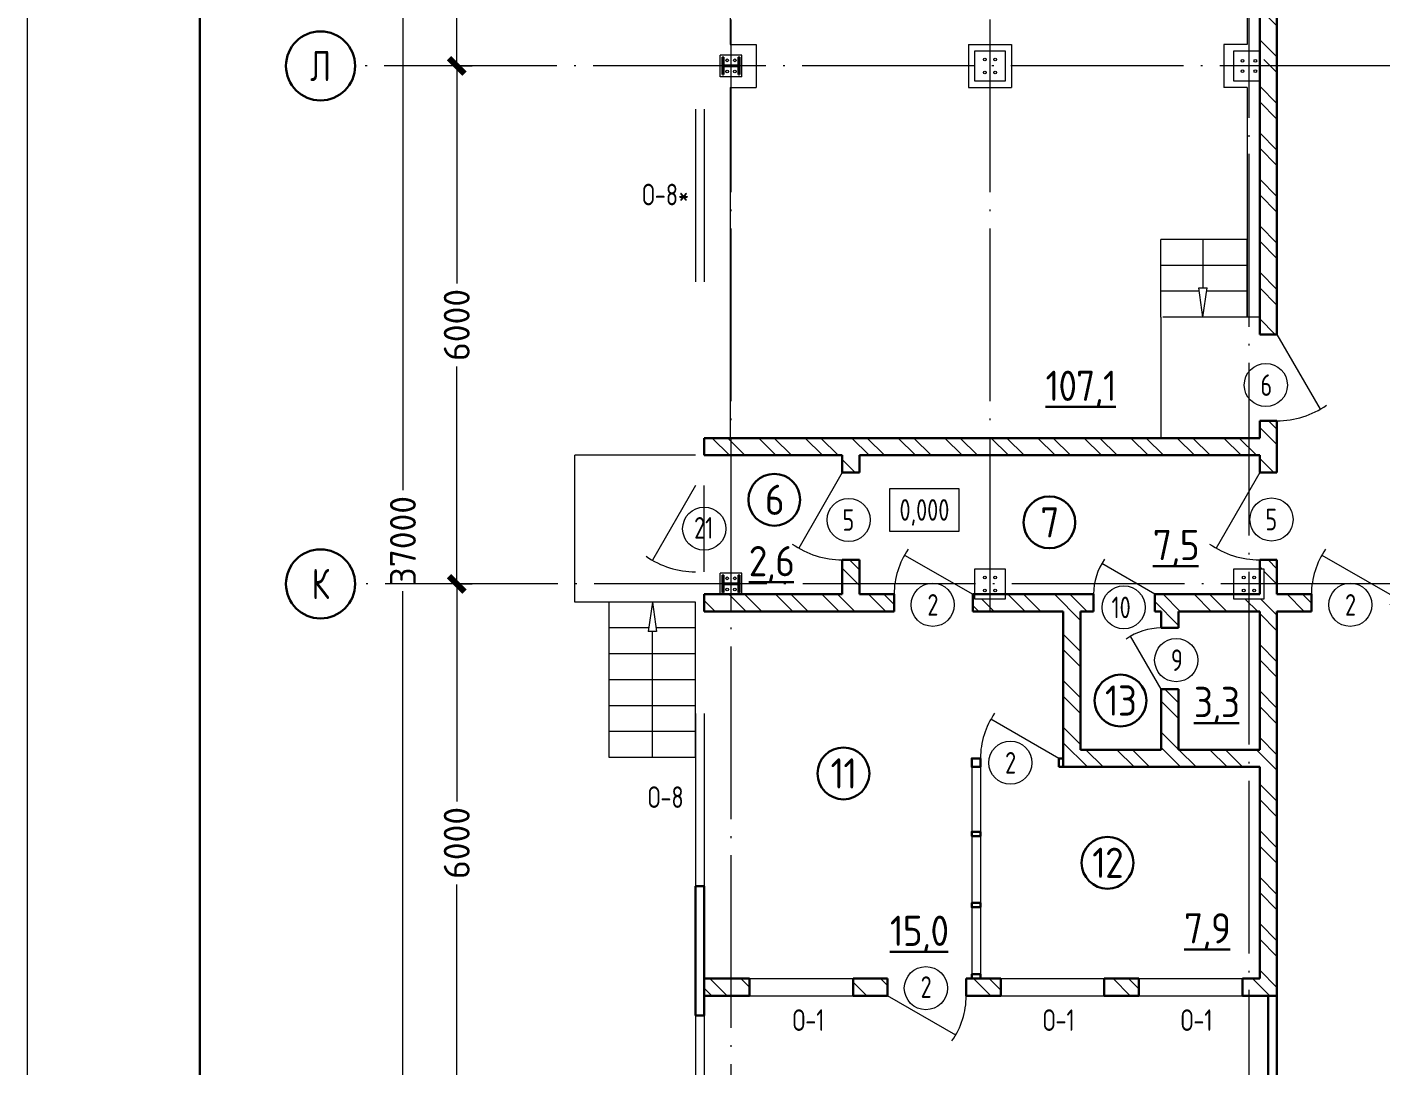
# Model space of a CAD drawing. Extents: x -965262 to 1142518, y -357520 to 71675.
# Drawn here: x -861262 to -845578, y -186935 to -174902 of the extents above; entities that cross this region are included whole.
import ezdxf

# ---------------------------------------------------------------- set-up
doc = ezdxf.new("R2010")
doc.units = 0
doc.header["$LTSCALE"] = 10
doc.linetypes.add('DOTE', pattern=[2.42, 2, -0.2, 0.02, -0.2])
doc.layers.get('0').update_dxf_attribs({"linetype": 'CONTINUOUS', "lineweight": 30})
doc.layers.get('Defpoints').update_dxf_attribs({"linetype": 'CONTINUOUS'})
doc.layers.add('DOTE', color=7, linetype='DOTE', lineweight=9)
doc.styles.add('GOST 2.304', font='isocpeur.ttf', dxfattribs={"width": 0.75, "height": 250})
doc.styles.add('GOST-2.304_Type-B', font='isocpeur.ttf', dxfattribs={"width": 0.9})
doc.styles.get("Standard").update_dxf_attribs({"font": 'isocpeur.ttf', "height": 300})
doc.dimstyles.get("Standard").update_dxf_attribs({"dimscale": 100, "dimtxt": 300, "dimasz": 1.8, "dimexe": 1.8, "dimexo": 0.625, "dimgap": 0.9, "dimtad": 0, "dimdec": 0, "dimzin": 0, "dimdsep": 46, "dimtxsty": 'Standard', "dimblk": 'ARCHTICK', "dimcen": 0.9, "dimclrd": 256, "dimclre": 256, "dimclrt": 256, "dimadec": 0, "dimazin": 0, "dimtfac": 1, "dimtdec": 0, "dimtofl": 0, "dimtmove": 0, "dimatfit": 3, "dimfxl": 1, "dimtolj": 1, "dimtzin": 0, "dimlwd": 15, "dimlwe": 15, "dimarcsym": 0})

# ---------------------------------------------------------------- blocks, each defined once
blk = doc.blocks.new('MC2')
at = {"lineweight": 15}
for p, q in [((68127, 41566), (68127, 39900)), ((69794, 41566), (68127, 41566)), ((69794, 41566), (69794, 39900)), ((69794, 39900), (68127, 39900))]:
    blk.add_line(p, q, dxfattribs=at)
for p, q in [((69627, 41400), (68294, 41400)), ((68294, 41400), (68294, 41320)), ((68934, 41320), (68294, 41320)), ((68934, 41320), (68934, 40146)), ((69627, 41320), (68987, 41320)), ((68987, 41320), (68987, 40146)), ((69627, 41400), (69627, 41320)), ((68934, 40146), (68294, 40146)), ((68294, 40146), (68294, 40066)), ((69627, 40066), (68294, 40066)), ((69627, 40146), (68987, 40146)), ((69627, 40146), (69627, 40066))]:
    blk.add_line(p, q)
for centre in [(68527, 41033), (69394, 41033), (68527, 40433), (69394, 40433)]:
    blk.add_circle(centre, 107, dxfattribs=at)
blk = doc.blocks.new('_ArchTick')
at = {"color": 0, "linetype": 'ByBlock', "lineweight": 0, "const_width": 0.4}
blk.add_lwpolyline([(-0.5, -0.5), (0.5, 0.5)], dxfattribs=at)
blk = doc.blocks.new('*D128')
at = {"lineweight": 15, "transparency": 16777216}
for p, q in [((-856285, -181352), (-856285, -183872)), ((-856223, -181352), (-856105, -181352)), ((-856285, -187352), (-856285, -184832)), ((-856223, -187352), (-856105, -187352))]:
    blk.add_line(p, q, dxfattribs=at)
at = {"layer": 'Defpoints', "color": 0, "lineweight": 15, "transparency": 16777216}
for p in [(-856285, -181352), (-856285, -181352), (-856285, -187352, 1451)]:
    blk.add_point(p, dxfattribs=at)
at = {"lineweight": 15, "transparency": 16777216, "xscale": 180, "yscale": 180, "zscale": 180}
for p, rotation in [((-856285, -181352), 90), ((-856285, -187352), 270)]:
    blk.add_blockref('_ArchTick', p, dxfattribs=dict(at, rotation=rotation))
at = {"lineweight": 15, "transparency": 16777216, "insert": (-856285, -184352), "char_height": 300, "attachment_point": 5, "rotation": 90}
blk.add_mtext('\\A1;6000', dxfattribs=at)
blk = doc.blocks.new('*D129')
at = {"lineweight": 15, "transparency": 16777216}
for p, q in [((-856285, -175352), (-856285, -177872)), ((-856223, -175352), (-856105, -175352)), ((-856285, -181352), (-856285, -178832)), ((-856223, -181352), (-856105, -181352))]:
    blk.add_line(p, q, dxfattribs=at)
at = {"layer": 'Defpoints', "color": 0, "lineweight": 15, "transparency": 16777216}
for p in [(-856285, -175352), (-856285, -175352), (-856285, -181352, 1451)]:
    blk.add_point(p, dxfattribs=at)
at = {"lineweight": 15, "transparency": 16777216, "xscale": 180, "yscale": 180, "zscale": 180}
for p, rotation in [((-856285, -175352), 90), ((-856285, -181352), 270)]:
    blk.add_blockref('_ArchTick', p, dxfattribs=dict(at, rotation=rotation))
at = {"lineweight": 15, "transparency": 16777216, "insert": (-856285, -178352), "char_height": 300, "attachment_point": 5, "rotation": 90}
blk.add_mtext('\\A1;6000', dxfattribs=at)
blk = doc.blocks.new('*D130')
at = {"lineweight": 15, "transparency": 16777216}
for p, q in [((-856285, -169352), (-856285, -171872)), ((-856223, -169352), (-856105, -169352)), ((-856285, -175352), (-856285, -172832)), ((-856223, -175352), (-856105, -175352))]:
    blk.add_line(p, q, dxfattribs=at)
at = {"layer": 'Defpoints', "color": 0, "lineweight": 15, "transparency": 16777216}
for p in [(-856285, -169352), (-856285, -169352), (-856285, -175352, 1451)]:
    blk.add_point(p, dxfattribs=at)
at = {"lineweight": 15, "transparency": 16777216, "xscale": 180, "yscale": 180, "zscale": 180}
for p, rotation in [((-856285, -169352), 90), ((-856285, -175352), 270)]:
    blk.add_blockref('_ArchTick', p, dxfattribs=dict(at, rotation=rotation))
at = {"lineweight": 15, "transparency": 16777216, "insert": (-856285, -172352), "char_height": 300, "attachment_point": 5, "rotation": 90}
blk.add_mtext('\\A1;6000', dxfattribs=at)
blk = doc.blocks.new('*D133')
at = {"lineweight": 15, "transparency": 16777216}
for p, q in [((-856971, -162352), (-857088, -162352)), ((-856908, -162352), (-856908, -180267)), ((-856908, -199352), (-856908, -181437)), ((-856236, -199352), (-857088, -199352))]:
    blk.add_line(p, q, dxfattribs=at)
at = {"layer": 'Defpoints', "color": 0, "lineweight": 15, "transparency": 16777216}
for p in [(-856908, -162352), (-856908, -162352), (-856173, -199352)]:
    blk.add_point(p, dxfattribs=at)
at = {"lineweight": 15, "transparency": 16777216, "xscale": 180, "yscale": 180, "zscale": 180}
for p, rotation in [((-856908, -162352), 90), ((-856908, -199352), 270)]:
    blk.add_blockref('_ArchTick', p, dxfattribs=dict(at, rotation=rotation))
at = {"lineweight": 15, "transparency": 16777216, "insert": (-856908, -180852), "char_height": 300, "attachment_point": 5, "rotation": 90}
blk.add_mtext('\\A1;37000', dxfattribs=at)

msp = doc.modelspace()

# ---------------------------------------------------------------- hatches: boundary and pattern name
at = {"lineweight": 15}
h = msp.add_hatch(dxfattribs=at)
h.set_pattern_fill('ANSI32', color=4, scale=40, angle=90, style=0)
h.set_pattern_definition([(135, (-825143.9, -163121.8), (-269.4077, -269.4077), []), (135, (-825143.9, -162942.18), (-269.4077, -269.4077), [])])
h.paths.add_polyline_path([(-825057.2, -163017.1), (-825257.2, -163017.1), (-825257.2, -163352.1), (-825057.2, -163352.1)])
h.paths.add_polyline_path([(-825057.2, -163352.1), (-825257.2, -163352.1), (-825257.2, -164677.1), (-827262.2, -164677.1), (-827262.2, -164877.1), (-825057.2, -164877.1)])
h.paths.add_polyline_path([(-827462.2, -164677.1), (-828982.2, -164677.1), (-828982.2, -167442.1), (-828782.2, -167442.1), (-828782.2, -164877.1), (-827462.2, -164877.1)], flags=16)
h.paths.add_polyline_path([(-827262.2, -164877.1), (-827462.2, -164877.1), (-827462.2, -167442.1), (-827262.2, -167442.1)], flags=17)
h.paths.add_polyline_path([(-827262.2, -163352.1), (-827462.2, -163352.1), (-827462.2, -164677.1), (-827262.2, -164677.1)], flags=17)
h.paths.add_polyline_path([(-827262.2, -163017.1), (-827462.2, -163017.1), (-827462.2, -163352.1), (-827262.2, -163352.1)])
h.paths.add_polyline_path([(-840622.4, -173137.1), (-841022.4, -173137.1), (-841022.4, -173527.1), (-840622.4, -173527.1)])
h.paths.add_polyline_path([(-843612.4, -173137.1), (-844012.4, -173137.1), (-844012.4, -173527.1), (-843612.4, -173527.1)], flags=17)
h.paths.add_polyline_path([(-832692.4, -172202.1), (-833082.4, -172202.1), (-833082.4, -172602.1), (-832692.4, -172602.1)], flags=17)
h.paths.add_polyline_path([(-848047.4, -182572.1), (-848122.4, -182572.1), (-848122.4, -183272.1), (-849007.4, -183272.1), (-849007.4, -183372.1), (-848047.4, -183372.1)], flags=17)
h.paths.add_polyline_path([(-846982.4, -183272.1), (-847922.4, -183272.1), (-847922.4, -182572.1), (-847947.4, -182572.1), (-847947.4, -183372.1), (-846982.4, -183372.1)])
h.paths.add_polyline_path([(-848047.4, -181672.1), (-848122.4, -181672.1), (-848122.4, -181862.1), (-848047.4, -181862.1)], flags=16)
h.paths.add_polyline_path([(-847922.4, -181672.1), (-847947.4, -181672.1), (-847947.4, -181862.1), (-847922.4, -181862.1)], flags=17)
h.paths.add_polyline_path([(-849007.4, -181672.1), (-849057.4, -181672.1), (-849057.4, -183272.1), (-849007.4, -183272.1)], flags=17)
h.paths.add_polyline_path([(-849107.4, -181672.1), (-849257.4, -181672.1), (-849257.4, -183472.1), (-849107.4, -183472.1)], flags=17)
h.paths.add_polyline_path([(-825057.2, -163017.1), (-825257.2, -163017.1), (-825257.2, -163352.1), (-825057.2, -163352.1)])
h.paths.add_polyline_path([(-853107.4, -185922), (-853417.4, -185922), (-853417.4, -186122), (-853107.4, -186122)])
h.paths.add_polyline_path([(-852892.4, -185922), (-853107.4, -185922), (-853107.4, -186122), (-852892.4, -186122)])
h.paths.add_polyline_path([(-851292.4, -185922), (-851692.4, -185922), (-851692.4, -186122), (-851292.4, -186122)])
h.paths.add_polyline_path([(-849982.4, -185922), (-850382.4, -185922), (-850382.4, -186122), (-849982.4, -186122)])
h.paths.add_polyline_path([(-848382.4, -185922), (-848782.4, -185922), (-848782.4, -186122), (-848382.4, -186122)])
h.paths.add_polyline_path([(-847107.4, -185922), (-847182.4, -185922), (-847182.4, -186122), (-847107.4, -186122)])
h.paths.add_polyline_path([(-847107.4, -162917.1), (-847442.4, -162917.1), (-847442.4, -163117.1), (-847107.4, -163117.1)])
h.paths.add_polyline_path([(-846782.4, -162917.1), (-847107.4, -162917.1), (-847107.4, -163117.1), (-846982.4, -163117.1), (-846982.4, -163177.1), (-846932.4, -163177.1), (-846932.4, -163352.1), (-846782.4, -163352.1)])
h.paths.add_polyline_path([(-846782.4, -163352.1), (-846932.4, -163352.1), (-846932.4, -163527.1), (-846982.4, -163527.1), (-846982.4, -169177.1), (-846932.4, -169177.1), (-846932.4, -169352.1), (-846782.4, -169352.1)])
h.paths.add_polyline_path([(-846782.4, -169352.1), (-846932.4, -169352.1), (-846932.4, -169527.1), (-846982.4, -169527.1), (-846982.4, -175177.1), (-846932.4, -175177.1), (-846932.4, -175352.1), (-846782.4, -175352.1), (-846782.4, -173727.1), (-841107.4, -173727.1), (-841107.4, -173527.1), (-846782.4, -173527.1)])
h.paths.add_polyline_path([(-846782.4, -175352.1), (-846932.4, -175352.1), (-846932.4, -175527.1), (-846982.4, -175527.1), (-846982.4, -178462.1), (-846782.4, -178462.1)])
h.paths.add_polyline_path([(-846782.4, -179462.1), (-846982.4, -179462.1), (-846982.4, -179662.1), (-847107.4, -179662.1), (-847107.4, -179862.1), (-846982.4, -179862.1), (-846982.4, -180062.1), (-846782.4, -180062.1)])
h.paths.add_polyline_path([(-847107.4, -179662.1), (-850107.4, -179662.1), (-850107.4, -179862.1), (-847107.4, -179862.1)])
h.paths.add_polyline_path([(-850107.4, -179662.1), (-853107.4, -179662.1), (-853107.4, -179862.1), (-851817.4, -179862.1), (-851817.4, -180062.1), (-851617.4, -180062.1), (-851617.4, -179862.1), (-850107.4, -179862.1)])
h.paths.add_polyline_path([(-853107.4, -179662.1), (-853417.4, -179662.1), (-853417.4, -179862.1), (-853107.4, -179862.1)])
h.paths.add_polyline_path([(-853107.4, -181472.1), (-853417.4, -181472.1), (-853417.4, -181672.1), (-853107.4, -181672.1)])
h.paths.add_polyline_path([(-851217.4, -181472.1), (-851617.4, -181472.1), (-851617.4, -181352.1), (-851817.4, -181352.1), (-851817.4, -181472.1), (-853107.4, -181472.1), (-853107.4, -181672.1), (-851217.4, -181672.1)])
h.paths.add_polyline_path([(-851617.4, -181072.1), (-851817.4, -181072.1), (-851817.4, -181352.1), (-851617.4, -181352.1)])
h.paths.add_polyline_path([(-850107.4, -181527.1), (-850282.4, -181527.1), (-850282.4, -181472.1), (-850307.4, -181472.1), (-850307.4, -181672.1), (-850107.4, -181672.1)])
h.paths.add_polyline_path([(-848907.4, -181472.1), (-849932.4, -181472.1), (-849932.4, -181527.1), (-850107.4, -181527.1), (-850107.4, -181672.1), (-849107.4, -181672.1), (-849107.4, -183472.1), (-847107.4, -183472.1), (-847107.4, -183372.1), (-847947.4, -183372.1), (-847947.4, -182572.1), (-848047.4, -182572.1), (-848047.4, -183372.1), (-849007.4, -183372.1), (-849007.4, -181672.1), (-848907.4, -181672.1)])
h.paths.add_polyline_path([(-846782.4, -181672.1), (-846382.9, -181672.1), (-846382.9, -181472.1), (-846782.4, -181472.1), (-846782.4, -181352.1), (-846932.4, -181352.1), (-846932.4, -181527.1), (-847107.4, -181527.1), (-847107.4, -181672.1), (-846982.4, -181672.1), (-846982.4, -183372.1), (-847107.4, -183372.1), (-847107.4, -183472.1), (-846982.4, -183472.1), (-846982.4, -185922), (-847107.4, -185922), (-847107.4, -186122), (-846782.4, -186122)])
h.paths.add_polyline_path([(-847107.4, -181527.1), (-847282.4, -181527.1), (-847282.4, -181472.1), (-848197.4, -181472.1), (-848197.4, -181672.1), (-848047.4, -181672.1), (-848047.4, -181862.1), (-847947.4, -181862.1), (-847947.4, -181672.1), (-847107.4, -181672.1)], flags=17)
h.paths.add_polyline_path([(-846782.4, -181072.1), (-846982.4, -181072.1), (-846982.4, -181177.1), (-846932.4, -181177.1), (-846932.4, -181352.1), (-846782.4, -181352.1)])
h.paths.add_polyline_path([(-845072.9, -181352.1), (-845272.9, -181352.1), (-845272.9, -181472.1), (-845472.9, -181472.1), (-845472.9, -181672.1), (-845072.9, -181672.1), (-845072.9, -181577.1)])
h.paths.add_polyline_path([(-845072.9, -175452.1), (-841282.4, -175452.1), (-841282.4, -175352.1), (-845272.9, -175352.1), (-845272.9, -181352.1), (-845072.9, -181352.1)])
h.paths.add_polyline_path([(-841282.4, -175252.1), (-845272.9, -175252.1), (-845272.9, -175352.1), (-841282.4, -175352.1)], flags=16)
h.paths.add_polyline_path([(-835282.4, -175352.1), (-840932.4, -175352.1), (-840932.4, -175452.1), (-835282.4, -175452.1)])
h.paths.add_polyline_path([(-835282.4, -175252.1), (-840932.4, -175252.1), (-840932.4, -175352.1), (-835282.4, -175352.1)])
h.paths.add_polyline_path([(-834492.4, -175352.1), (-834932.4, -175352.1), (-834932.4, -175452.1), (-834492.4, -175452.1)])
h.paths.add_polyline_path([(-834492.4, -175252.1), (-834932.4, -175252.1), (-834932.4, -175352.1), (-834492.4, -175352.1)])
h.paths.add_polyline_path([(-837507.4, -173577.1), (-837682.4, -173577.1), (-837682.4, -173527.1), (-841107.4, -173527.1), (-841107.4, -173727.1), (-837507.4, -173727.1)])
h.paths.add_polyline_path([(-835107.4, -173577.1), (-835282.4, -173577.1), (-835282.4, -173527.1), (-837332.4, -173527.1), (-837332.4, -173577.1), (-837507.4, -173577.1), (-837507.4, -173727.1), (-835107.4, -173727.1)])
h.paths.add_polyline_path([(-834782.4, -173402.1), (-834932.4, -173402.1), (-834932.4, -173577.1), (-835107.4, -173577.1), (-835107.4, -173727.1), (-834782.4, -173727.1)])
h.paths.add_polyline_path([(-834782.4, -169352.1), (-834982.4, -169352.1), (-834982.4, -173227.1), (-834932.4, -173227.1), (-834932.4, -173402.1), (-834782.4, -173402.1)])
h.paths.add_polyline_path([(-834782.4, -168352.1), (-834932.4, -168352.1), (-834932.4, -168527.1), (-834982.4, -168527.1), (-834982.4, -169352.1), (-834782.4, -169352.1)])
h.paths.add_polyline_path([(-830792.4, -167442.1), (-834782.4, -167442.1), (-834782.4, -163352.1), (-834982.4, -163352.1), (-834982.4, -168177.1), (-834932.4, -168177.1), (-834932.4, -168352.1), (-834782.4, -168352.1), (-834782.4, -167642.1), (-830792.4, -167642.1)])
h.paths.add_polyline_path([(-834782.4, -162917.1), (-834982.4, -162917.1), (-834982.4, -163352.1), (-834782.4, -163352.1)])
h.paths.add_polyline_path([(-829107.4, -167442.1), (-829782.4, -167442.1), (-829782.4, -167642.1), (-829107.4, -167642.1)])
h.paths.add_polyline_path([(-823107.4, -167442.1), (-828782.2, -167442.1), (-828782.2, -164877.1), (-825057.2, -164877.1), (-825057.2, -163352.1), (-825257.2, -163352.1), (-825257.2, -164677.1), (-828982.2, -164677.1), (-828982.2, -167442.1), (-829107.4, -167442.1), (-829107.4, -167642.1), (-823107.4, -167642.1)])
h.paths.add_polyline_path([(-820612.4, -167442.1), (-823107.4, -167442.1), (-823107.4, -167642.1), (-820612.4, -167642.1)])
h.paths.add_polyline_path([(-817107.4, -167442.1), (-819602.4, -167442.1), (-819602.4, -167642.1), (-817107.4, -167642.1)])
h.paths.add_polyline_path([(-811232.4, -163527.1), (-811282.4, -163527.1), (-811282.4, -163352.1), (-811432.4, -163352.1), (-811432.4, -165377.1), (-811832.2, -165377.1), (-811832.2, -165577.1), (-811432.4, -165577.1), (-811432.4, -166282.1), (-811232.4, -166282.1)])
h.paths.add_polyline_path([(-811282.4, -163177.1), (-811232.4, -163177.1), (-811232.4, -163017.1), (-811432.4, -163017.1), (-811432.4, -163352.1), (-811282.4, -163352.1)])
h.paths.add_polyline_path([(-813242.4, -163017.1), (-813442.4, -163017.1), (-813442.4, -163352.1), (-813242.4, -163352.1)])
h.paths.add_polyline_path([(-813077.5, -164895.1), (-811729.7, -164895.1), (-811729.7, -164391.1), (-813077.5, -164391.1)], flags=9)
h.paths.add_polyline_path([(-833482.4, -175452.1), (-833482.4, -175252.1), (-833282.4, -175252.1), (-833282.4, -169252.1), (-812822.4, -169252.1), (-812822.4, -169452.1), (-833082.4, -169452.1), (-833082.4, -175452.1)])
h.paths.add_polyline_path([(-813242.4, -167642.1), (-817107.4, -167642.1), (-817107.4, -167442.1), (-813442.4, -167442.1), (-813442.4, -163352.1), (-813242.4, -163352.1), (-813242.4, -165377.1), (-812842.2, -165377.1), (-812842.2, -165577.1), (-813242.4, -165577.1)])
h.paths.add_polyline_path([(-811812.4, -169452.1), (-811412.4, -169452.1), (-811412.4, -169252.1), (-811812.4, -169252.1)])
h.paths.add_polyline_path([(-811332.4, -175677.1), (-804772.4, -175677.1), (-804772.4, -175477.1), (-811332.4, -175477.1)])
h.paths.add_polyline_path([(-811332.4, -181227.1), (-804772.4, -181227.1), (-804772.4, -181027.1), (-811332.4, -181027.1)])

# ---------------------------------------------------------------- linework, layer by layer
at = {"color": 4, "extrusion": (0, 0, -1)}
for p, q in [((-846982.4, -178462.1, -1808.5), (-846982.4, -163117.1, -1808.5)), ((-846782.4, -173727.1, -1808.5), (-846782.4, -178462.1, -1808.5)), ((-846782.4, -178462.1, -1808.5), (-846982.4, -178462.1, -1808.5)), ((-846982.4, -179462.1, -1808.5), (-846782.4, -179462.1, -1808.5)), ((-846982.4, -179662.1, -1808.5), (-846982.4, -179462.1, -1808.5)), ((-846782.4, -179462.1, -1808.5), (-846782.4, -180062.1, -1808.5)), ((-853417.4, -179662.1, -1808.5), (-846982.4, -179662.1, -1808.5)), ((-853417.4, -179862.1, -1808.5), (-853417.4, -179662.1, -1808.5)), ((-851817.4, -179862.1, -1808.5), (-853417.4, -179862.1, -1808.5)), ((-851817.4, -179862.1, -1808.5), (-851817.4, -180062.1, -1808.5)), ((-846982.4, -179862.1, -1808.5), (-851617.4, -179862.1, -1808.5)), ((-851617.4, -179862.1, -1808.5), (-851617.4, -180062.1, -1808.5)), ((-846982.4, -179862.1, -1808.5), (-846982.4, -180062.1, -1808.5)), ((-851617.4, -180062.1, -1808.5), (-851817.4, -180062.1, -1808.5)), ((-846782.4, -180062.1, -1808.5), (-846982.4, -180062.1, -1808.5)), ((-851817.4, -181472.1, -1808.5), (-851817.4, -181072.1, -1808.5)), ((-851817.4, -181072.1, -1808.5), (-851617.4, -181072.1, -1808.5)), ((-851617.4, -181072.1, -1808.5), (-851617.4, -181472.1, -1808.5)), ((-846982.4, -181072.1, -1808.5), (-846782.4, -181072.1, -1808.5)), ((-846982.4, -181472.1, -1808.5), (-846982.4, -181072.1, -1808.5)), ((-846782.4, -181072.1, -1808.5), (-846782.4, -181472.1, -1808.5)), ((-853417.4, -181472.1, -1808.5), (-851817.4, -181472.1, -1808.5)), ((-853417.4, -181672.1, -1808.5), (-853417.4, -181472.1, -1808.5)), ((-851617.4, -181472.1, -1808.5), (-851217.4, -181472.1, -1808.5)), ((-851217.4, -181472.1, -1808.5), (-851217.4, -181672.1, -1808.5)), ((-850307.4, -181472.1, -1808.5), (-848907.4, -181472.1, -1808.5)), ((-850307.4, -181472.1, -1808.5), (-850307.4, -181672.1, -1808.5)), ((-848907.4, -181472.1, -1808.5), (-848907.4, -181672.1, -1808.5)), ((-848197.4, -181472.1, -1808.5), (-846982.4, -181472.1, -1808.5)), ((-848197.4, -181672.1, -1808.5), (-848197.4, -181472.1, -1808.5)), ((-846382.9, -181472.1, -1808.5), (-846782.4, -181472.1, -1808.5)), ((-851217.4, -181672.1, -1808.5), (-853417.4, -181672.1, -1808.5)), ((-849257.4, -181672.1, -1808.5), (-850307.4, -181672.1, -1808.5)), ((-849257.4, -183472.1, -1808.5), (-849257.4, -181672.1, -1808.5)), ((-848907.4, -181672.1, -1808.5), (-849057.4, -181672.1, -1808.5)), ((-849057.4, -181672.1, -1808.5), (-849057.4, -183272.1, -1808.5)), ((-848122.4, -181672.1, -1808.5), (-848197.4, -181672.1, -1808.5)), ((-848122.4, -181862.1, -1808.5), (-848122.4, -181672.1, -1808.5)), ((-846982.4, -181672.1, -1808.5), (-847922.4, -181672.1, -1808.5)), ((-847922.4, -181862.1, -1808.5), (-847922.4, -181672.1, -1808.5)), ((-846982.4, -183272.1, -1808.5), (-846982.4, -181672.1, -1808.5)), ((-846382.9, -181672.1, -1808.5), (-846782.4, -181672.1, -1808.5)), ((-846782.4, -181672.1, -1808.5), (-846782.4, -186122, -1808.5)), ((-848122.4, -181862.1, -1808.5), (-847922.4, -181862.1, -1808.5)), ((-848122.4, -182572.1, -1808.5), (-847922.4, -182572.1, -1808.5)), ((-848122.4, -183272.1, -1808.5), (-848122.4, -182572.1, -1808.5)), ((-847922.4, -182572.1, -1808.5), (-847922.4, -183272.1, -1808.5)), ((-848122.4, -183272.1, -1808.5), (-849057.4, -183272.1, -1808.5)), ((-846982.4, -183272.1, -1808.5), (-847922.4, -183272.1, -1808.5)), ((-846982.4, -183472.1, -1808.5), (-849257.4, -183472.1, -1808.5)), ((-846982.4, -185922, -1808.5), (-846982.4, -183472.1, -1808.5)), ((-852892.4, -185922, -1808.5), (-853417.4, -185922, -1808.5)), ((-853417.4, -185922, -1808.5), (-853417.4, -186122, -1808.5)), ((-852892.4, -185922, -1808.5), (-852892.4, -186122, -1808.5)), ((-851292.4, -185922, -1808.5), (-851692.4, -185922, -1808.5)), ((-851692.4, -185922, -1808.5), (-851692.4, -186122, -1808.5)), ((-851292.4, -185922, -1808.5), (-851292.4, -186122, -1808.5)), ((-849982.4, -185922, -1808.5), (-850382.4, -185922, -1808.5)), ((-850382.4, -185922, -1808.5), (-850382.4, -186122, -1808.5)), ((-849982.4, -185922, -1808.5), (-849982.4, -186122, -1808.5)), ((-848382.4, -185922, -1808.5), (-848782.4, -185922, -1808.5)), ((-848782.4, -185922, -1808.5), (-848782.4, -186122, -1808.5)), ((-848382.4, -185922, -1808.5), (-848382.4, -186122, -1808.5)), ((-846982.4, -185922, -1808.5), (-847182.4, -185922, -1808.5)), ((-847182.4, -185922, -1808.5), (-847182.4, -186122, -1808.5)), ((-852892.4, -186122, -1808.5), (-853417.4, -186122, -1808.5)), ((-851292.4, -186122, -1808.5), (-851692.4, -186122, -1808.5)), ((-849982.4, -186122, -1808.5), (-850382.4, -186122, -1808.5)), ((-848382.4, -186122, -1808.5), (-848782.4, -186122, -1808.5)), ((-846782.4, -186122, -1808.5), (-847182.4, -186122, -1808.5))]:
    msp.add_line(p, q, dxfattribs=at)
at = {"lineweight": 15}
for p, q in [((-853117.4, -169602.1, -2670), (-853117.4, -175102.1, -2199)), ((-847127.4, -169602.1, -1808.5), (-847127.4, -175102.1, -1808.5)), ((-853117.4, -175102.1, -1808.5), (-852817.4, -175102.1, -1808.5)), ((-852817.4, -175102.1, -2712.8), (-852817.4, -175602.1, -2670)), ((-850357.4, -175102.1, -3259.8), (-849857.4, -175102.1, -1808.5)), ((-850357.4, -175102.1, -3259.8), (-850357.4, -175602.1, -1808.5)), ((-850282.4, -175527.1, -3259.8), (-850282.4, -175177.1, -3259.8)), ((-850282.4, -175177.1, -3259.8), (-849932.4, -175177.1, -3259.8)), ((-849932.4, -175177.1, -3259.8), (-849932.4, -175527.1, -3259.8)), ((-849857.4, -175102.1, -1808.5), (-849857.4, -175602.1, -1808.5)), ((-847127.4, -175102.1, -1808.5), (-847397.4, -175102.1, -1808.5)), ((-847397.4, -175102.1, -2712.8), (-847397.4, -175602.1, -2670)), ((-847282.4, -175527.1, -3259.8), (-847282.4, -175177.1, -3259.8)), ((-847282.4, -175177.1, -3259.8), (-846982.4, -175177.1, -3259.8)), ((-853117.4, -175602.1, -2156.2), (-853117.4, -179662.1, -1808.5)), ((-853117.4, -175602.1, -1808.5), (-852817.4, -175602.1, -1808.5)), ((-850357.4, -175602.1, -1808.5), (-849857.4, -175602.1, -1808.5)), ((-849932.4, -175527.1, -3259.8), (-850282.4, -175527.1, -3259.8)), ((-847127.4, -175602.1, -1808.5), (-847397.4, -175602.1, -1808.5)), ((-846982.4, -175527.1, -3259.8), (-847282.4, -175527.1, -3259.8)), ((-847127.4, -175602.1, -1808.5), (-847127.4, -178262.1, -1808.5)), ((-847127.4, -177362.1, -1808.5), (-848127.4, -177362.1, -1808.5)), ((-847639.8, -177362.1, -1808.5), (-847639.8, -177922.8, -1808.5)), ((-847127.4, -177662.1, -1808.5), (-848127.4, -177662.1, -1808.5)), ((-847683.1, -177962.1, -1808.5), (-848127.4, -177962.1, -1808.5)), ((-847639.8, -178262.1, -1808.5), (-847688.8, -177922.8, -1808.5)), ((-847688.8, -177922.8, -1808.5), (-847590.8, -177922.8, -1808.5)), ((-847639.8, -178262.1, -1808.5), (-847590.8, -177922.8, -1808.5)), ((-847127.4, -177962.1, -1808.5), (-847596.5, -177962.1, -1808.5)), ((-848127.4, -178262.1, -1808.5), (-848127.4, -179662.1, -1808.5)), ((-846982.4, -178262.1, -1808.5), (-848102.4, -178262.1, -1808.5)), ((-846782.4, -178462.1, -1808.5), (-846282.4, -179328.2, -1808.5)), ((-853517.4, -179862.1), (-854917.4, -179862.1)), ((-854917.4, -181562.1), (-854917.4, -179862.1)), ((-853517.4, -180212.1, -1808.5), (-854017.4, -181078.2, -1808.5)), ((-853417.4, -181212.1, -1808.5), (-853417.4, -180212.1, -1808.5)), ((-851817.4, -180062.1, -1808.5), (-852322.4, -180936.8, -1808.5)), ((-846982.4, -180062.1, -1808.5), (-847487.4, -180936.8, -1808.5)), ((-851267.8, -180245.9, 6519.6), (-850467.8, -180245.9, 6519.6)), ((-851267.8, -180745.9, 6519.6), (-851267.8, -180245.9, 6519.6)), ((-850467.8, -180245.9, 6519.6), (-850467.8, -180745.9, 6519.6)), ((-850467.8, -180745.9, 6519.6), (-851267.8, -180745.9, 6519.6)), ((-851095.5, -181017.1, -1808.5), (-850307.4, -181472.1, -1808.5)), ((-848197.4, -181472.1, -1808.5), (-848812.3, -181117.1, -1808.5)), ((-846261, -181017.1, -1808.5), (-845472.9, -181472.1, -1808.5)), ((-850282.4, -181527.1, -3259.8), (-850282.4, -181177.1, -3259.8)), ((-850282.4, -181177.1, -3259.8), (-849932.4, -181177.1, -3259.8)), ((-849932.4, -181177.1, -3259.8), (-849932.4, -181527.1, -3259.8)), ((-847282.4, -181527.1, -3259.8), (-847282.4, -181177.1, -3259.8)), ((-847282.4, -181177.1, -3259.8), (-846932.4, -181177.1, -3259.8)), ((-846932.4, -181177.1, -3259.8), (-846932.4, -181527.1, -3259.8)), ((-853517.4, -181562.1), (-854917.4, -181562.1)), ((-853517.4, -181562.1), (-854707.4, -181562.1)), ((-854517.4, -183362.1), (-854517.4, -181562.1)), ((-854017.4, -181562.1), (-854066.4, -181901.4)), ((-854017.4, -181562.1), (-853968.4, -181901.4)), ((-853517.4, -183362.1), (-853517.4, -181562.1)), ((-849932.4, -181527.1, -3259.8), (-850282.4, -181527.1, -3259.8)), ((-846932.4, -181527.1, -3259.8), (-847282.4, -181527.1, -3259.8)), ((-854060.7, -181862.1), (-854517.4, -181862.1)), ((-854060.7, -181862.1), (-854517.4, -181862.1)), ((-854060.7, -181862.1), (-854517.4, -181862.1)), ((-853968.4, -181901.4), (-854066.4, -181901.4)), ((-854017.4, -183362.1), (-854017.4, -181901.4)), ((-853517.4, -181862.1), (-853974.1, -181862.1)), ((-853517.4, -181862.1), (-853974.1, -181862.1)), ((-853517.4, -181862.1), (-853974.1, -181862.1)), ((-848122.4, -182572.1, -1808.5), (-848477.4, -181957.2, -1808.5)), ((-853517.4, -182162.1), (-854517.4, -182162.1)), ((-853517.4, -182162.1), (-854517.4, -182162.1)), ((-853517.4, -182462.1), (-854517.4, -182462.1)), ((-853517.4, -182462.1), (-854517.4, -182462.1)), ((-853517.4, -182762.1), (-854517.4, -182762.1)), ((-853517.4, -182762.1), (-854517.4, -182762.1)), ((-853517.4, -183062.1), (-854517.4, -183062.1)), ((-853517.4, -183062.1), (-854517.4, -183062.1)), ((-853517.4, -183362.1), (-854517.4, -183362.1)), ((-850504.3, -186577, -1808.5), (-851292.4, -186122, -1808.5))]:
    msp.add_line(p, q, dxfattribs=at)
at = {"color": 30, "lineweight": 15}
for p, q in [((-853517.4, -175852, -1808.5), (-853517.4, -177852, -1808.5)), ((-853417.4, -175852, -1808.5), (-853417.4, -177852, -1808.5)), ((-853517.4, -182852, -1808.5), (-853517.4, -184852, -1808.5)), ((-853417.4, -182852, -1808.5), (-853417.4, -184852, -1808.5)), ((-853517.4, -186052.1), (-853517.4, -188352.1)), ((-853417.4, -186052.1, 0), (-853417.4, -188352.1, 0))]:
    msp.add_line(p, q, dxfattribs=at)
at = {"lineweight": 15, "ltscale": 100}
for p, q in [((-848127.4, -178262.1, -1808.5), (-848127.4, -177362.1, -1808.5)), ((-847127.4, -178262.1, -1808.5), (-847127.4, -177362.1, -1808.5))]:
    msp.add_line(p, q, dxfattribs=at)
at = {"color": 4}
msp.add_line((-846382.9, -181472.1, -1808.5), (-846382.9, -181672.1, -1808.5), dxfattribs=at)
at = {"color": 3, "lineweight": 15}
for p, q in [((-849307.4, -183372.1, -1808.5), (-850095.5, -182917.1, -1808.5)), ((-850317.4, -183472.1, -1808.5), (-850317.4, -184222, -1808.5)), ((-850217.4, -183472.1, -1808.5), (-850217.4, -184222, -1808.5)), ((-850317.4, -184272, -1808.5), (-850317.4, -185047, -1808.5)), ((-850217.4, -184272, -1808.5), (-850217.4, -185047, -1808.5)), ((-850317.4, -185097, -1808.5), (-850317.4, -185872, -1808.5)), ((-850217.4, -185097, -1808.5), (-850217.4, -185872, -1808.5))]:
    msp.add_line(p, q, dxfattribs=at)
at = {"color": 30, "extrusion": (0, 0, -1)}
for p, q in [((-853517.4, -184852, -1808.5), (-853417.4, -184852, -1808.5)), ((-853517.4, -186352.1, -3259.8), (-853517.4, -184852, -1808.5)), ((-853417.4, -184852, -1808.5), (-853417.4, -186352.1, 0)), ((-846882.4, -187852.1, -1808.5), (-846882.4, -186122, -1808.5)), ((-846782.4, -186122, -1808.5), (-846782.4, -187852.1, -1808.5))]:
    msp.add_line(p, q, dxfattribs=at)
at = {"color": 4, "lineweight": 15}
for p, q in [((-852892.4, -185922, -1808.5), (-851692.4, -185922, -1808.5)), ((-849982.4, -185922, -1808.5), (-848782.4, -185922, -1808.5)), ((-848382.4, -185922, -1808.5), (-847182.4, -185922, -1808.5)), ((-852892.4, -186122, -1808.5), (-851692.4, -186122, -1808.5)), ((-849982.4, -186122, -1808.5), (-848782.4, -186122, -1808.5)), ((-848382.4, -186122, -1808.5), (-847182.4, -186122, -1808.5))]:
    msp.add_line(p, q, dxfattribs=at)
at = {"color": 30}
for p, q in [((-846882.4, -186122, -1808.5), (-846782.4, -186122, -1808.5)), ((-853517.4, -186352.1, -3259.8), (-853417.4, -186352.1, -3259.8))]:
    msp.add_line(p, q, dxfattribs=at)
at = {"lineweight": 15, "elevation": -1808.5}
msp.add_lwpolyline([(-742362.4, -240087.8), (-742362.4, -155987.8), (-861262.4, -155987.8), (-861262.4, -240087.8)], close=True, dxfattribs=at)
at = {"elevation": -1808.5}
msp.add_lwpolyline([(-742862.4, -239587.8), (-742862.4, -156487.8), (-859262.4, -156487.8), (-859262.4, -239587.8)], close=True, dxfattribs=at)
at = {"color": 3, "elevation": -1808.5}
for points in [[(-850217.4, -183472.1), (-850217.4, -183372.1), (-850317.4, -183372.1), (-850317.4, -183472.1)], [(-849307.4, -183472.1), (-849257.4, -183472.1), (-849257.4, -183372.1), (-849307.4, -183372.1)], [(-850217.4, -184272), (-850217.4, -184222), (-850317.4, -184222), (-850317.4, -184272)], [(-850217.4, -185097), (-850217.4, -185047), (-850317.4, -185047), (-850317.4, -185097)], [(-850217.4, -185922), (-850217.4, -185872), (-850317.4, -185872), (-850317.4, -185922)]]:
    msp.add_lwpolyline(points, close=True, dxfattribs=at)
at = {"lineweight": 15}
for centre, radius in [((-850167.4, -175277.1, -3259.8), 16), ((-850047.4, -175277.1, -3259.8), 16), ((-847182.4, -175292.1, -3259.8), 16), ((-847032.4, -175292.1, -3259.8), 16), ((-850167.4, -175427.1, -3259.8), 16), ((-850047.4, -175427.1, -3259.8), 16), ((-847182.4, -175412.1, -3259.8), 16), ((-847032.4, -175412.1, -3259.8), 16), ((-846911.1, -179048.2, -6519.6), 250), ((-851744.1, -180610.9, -6519.6), 250), ((-846845.3, -180605.4, -6519.6), 250), ((-853417.4, -180712.1, -1808.5), 250), ((-850167.4, -181277.1, -3259.8), 16), ((-850047.4, -181277.1, -3259.8), 16), ((-847167.4, -181277.1, -3259.8), 16), ((-847047.4, -181277.1, -3259.8), 16), ((-850770.3, -181593.7, -6519.6), 250), ((-850167.4, -181427.1, -3259.8), 16), ((-850047.4, -181427.1, -3259.8), 16), ((-848557.2, -181623.2, -6519.6), 250), ((-847167.4, -181427.1, -3259.8), 16), ((-847047.4, -181427.1, -3259.8), 16), ((-845932.4, -181593.7, -6519.6), 250), ((-847949.2, -182234.6, -1808.5), 250), ((-849870.8, -183422.8, -6519.6), 250), ((-850849.1, -186034.3, -6519.6), 250)]:
    msp.add_circle(centre, radius, dxfattribs=at)
for centre in [(-852606.1, -180377.1, -6519.6), (-849418.6, -180638.9, -6519.6), (-848594.5, -182702.6, -6519.6), (-851804.3, -183547.1, -6519.6), (-848745.3, -184582, -6519.6)]:
    msp.add_circle(centre, 300)
for centre, radius, start, end in [((-846782.4, -178462.1, -1808.5), 1000, 270, 305), ((-851817.4, -180062.1, -1808.5), 1010, 235, 270), ((-850307.4, -181472.1, -1808.5), 910, 145, 180), ((-846982.4, -180062.1, -1808.5), 1010, 235, 270), ((-845472.9, -181472.1, -1808.5), 910, 145, 180), ((-853517.4, -180212.1), 1000, 235, 270), ((-848197.4, -181472.1, -1808.5), 710, 145, 180), ((-848122.4, -182572.1, -1808.5), 710, 90, 125), ((-851292.4, -186122, -1808.5), 910, 325, 0)]:
    msp.add_arc(centre, radius, start, end, dxfattribs=at)
at = {"color": 3, "lineweight": 15}
msp.add_arc((-849307.4, -183372.1, -1808.5), 910, 145, 180, dxfattribs=at)
at = {"layer": 'DOTE', "ltscale": 100, "extrusion": (0, -1, 0)}
for p, q in [((-847107.4, -161852.1, -3259.8), (-847107.4, -237887.4, -3259.8)), ((-853107.4, -162715.3, -3259.8), (-853107.4, -237887.4, -3259.8)), ((-850107.4, -162715.3, -3259.8), (-850107.4, -181797.7, -3259.8))]:
    msp.add_line(p, q, dxfattribs=at)
at = {"layer": 'DOTE', "ltscale": 100}
for p, q in [((-858262.7, -175352.1, -3259.8), (-858269.3, -175352.1, -3259.8)), ((-804303.7, -175352.1, -3259.8), (-857462.7, -175352.1, -3259.8)), ((-858262.7, -181352.1, -3259.8), (-858269.3, -181352.1, -3259.8)), ((-804293.2, -181352.1, -3259.8), (-857462.7, -181352.1, -3259.8))]:
    msp.add_line(p, q, dxfattribs=at)
at = {"layer": 'DOTE', "linetype": 'Continuous', "lineweight": 30}
for centre in [(-857862.7, -175352.1, -3259.8), (-857862.7, -181352.1, -3259.8)]:
    msp.add_circle(centre, 400, dxfattribs=at)

# ---------------------------------------------------------------- block references
at = {"lineweight": 15, "xscale": 0.1500000000232831, "yscale": 0.1500000000232831, "zscale": 0.1500000000232831, "rotation": 270}
for p in [(-859217.4, -165008, -1808.5), (-859217.4, -171008, -1808.5)]:
    msp.add_blockref('MC2', p, dxfattribs=at)

# ---------------------------------------------------------------- texts
at = {"color": 5, "width": 0.75}
for s, p in [('О-8*', (-854136.7, -176966.9, 9958)), ('О-8', (-854071.9, -183946.3, 9958)), ('О-1', (-852393.4, -186529.4, -6519.6)), ('О-1', (-849494.8, -186529.4, -6519.6)), ('О-1', (-847897.2, -186529.4, -6519.6))]:
    msp.add_text(s, height=250, dxfattribs=at).set_placement(p)
at = {"color": 4, "lineweight": 15, "width": 0.75}
for s, p in [('6', (-846973.6, -179173.9, -6519.6)), ('5', (-851815.5, -180736.6, -6519.6)), ('5', (-846916.7, -180731.1, -6519.6)), ('21', (-853534.4, -180827, -1808.5)), ('2', (-850831.9, -181719.4, -6519.6)), ('2', (-845993.8, -181719.4, -6519.6)), ('10', (-848698.6, -181748.9, -6519.6)), ('9', (-848010.5, -182360.3, -1808.5)), ('2', (-849932.1, -183548.4, -6519.6)), ('2', (-850910.5, -186146.4, -6519.6))]:
    msp.add_text(s, height=250, dxfattribs=at).set_placement(p)
at = {"style": 'GOST 2.304', "width": 0.75}
msp.add_text('0,000', height=250, dxfattribs=at).set_placement((-851155.1, -180619.9, 6519.6))
at = {"char_height": 350, "attachment_point": 5, "style": 'GOST-2.304_Type-B'}
for s, insert, width in [('{\\fISOCPEUR|b0|i0|c0|p34;\\T0.95;\\L107,1}', (-849055.1, -179097.8, -1808.5), 2000), ('{\\fISOCPEUR|b0|i0|c0|p34;\\T0.95;6}', (-852606.1, -180377.1, -1808.5), 800), ('{\\fISOCPEUR|b0|i0|c0|p34;\\T0.95;7}', (-849418.6, -180638.9, -1808.5), 800), ('{\\fISOCPEUR|b0|i0|c0|p34;\\T0.95;\\L7,5}', (-847954.8, -180941.4, -1808.5), 2000), ('{\\fISOCPEUR|b0|i0|c0|p34;\\T0.95;\\L2,6}', (-852639.5, -181128.5, -1808.5), 2000), ('{\\fISOCPEUR|b0|i0|c0|p34;\\T0.95;13}', (-848594.5, -182702.6, -1808.5), 800), ('{\\fISOCPEUR|b0|i0|c0|p34;\\T0.95;\\L3,3}', (-847482.8, -182760.5, -1808.5), 2000), ('{\\fISOCPEUR|b0|i0|c0|p34;\\T0.95;11}', (-851804.3, -183547.1, -1808.5), 800), ('{\\fISOCPEUR|b0|i0|c0|p34;\\T0.95;12}', (-848745.3, -184582, -1808.5), 800), ('{\\fISOCPEUR|b0|i0|c0|p34;\\T0.95;\\L15,0}', (-850928.8, -185410.3, -1808.5), 2000), ('{\\fISOCPEUR|b0|i0|c0|p34;\\T0.95;\\L7,9}', (-847592.1, -185381.5, -1808.5), 2000)]:
    msp.add_mtext(s, dxfattribs=dict(at, insert=insert, width=width))
at = {"layer": 'DOTE', "linetype": 'Continuous', "lineweight": 30, "ltscale": 100, "char_height": 350, "width": 800, "attachment_point": 5, "style": 'GOST 2.304'}
for s, insert in [('Л', (-857862.7, -175352.1, -3259.8)), ('К', (-857862.7, -181352.1, -3259.8))]:
    msp.add_mtext(s, dxfattribs=dict(at, insert=insert))

# ---------------------------------------------------------------- dimensions: what is measured, and where the dimension line sits
at = {"lineweight": 15}
for base, p1, p2, picture, middle in [((-856908.2, -162352.1, -1808.5), (-856173.2, -199352.1, -1808.5), (-856908.2, -162352.1, -1808.5), '*D133', (-856908.2, -180852.1, -1808.5)), ((-856285.4, -169352.1, -3259.8), (-856285.4, -175352.1, -1808.5), (-856285.4, -169352.1, -3259.8), '*D130', (-856285.4, -172352.1, -3259.8)), ((-856285.4, -175352.1, -3259.8), (-856285.4, -181352.1, -1808.5), (-856285.4, -175352.1, -3259.8), '*D129', (-856285.4, -178352.1, -3259.8)), ((-856285.4, -181352.1, -3259.8), (-856285.4, -187352.1, -1808.5), (-856285.4, -181352.1, -3259.8), '*D128', (-856285.4, -184352.1, -3259.8))]:
    dim = msp.add_linear_dim(base=base, p1=p1, p2=p2, angle=90, dimstyle='Standard', dxfattribs=at)
    dim.commit()
    dim.dimension.update_dxf_attribs({"geometry": picture, "text_midpoint": middle})

doc.saveas('drawing.dxf')
